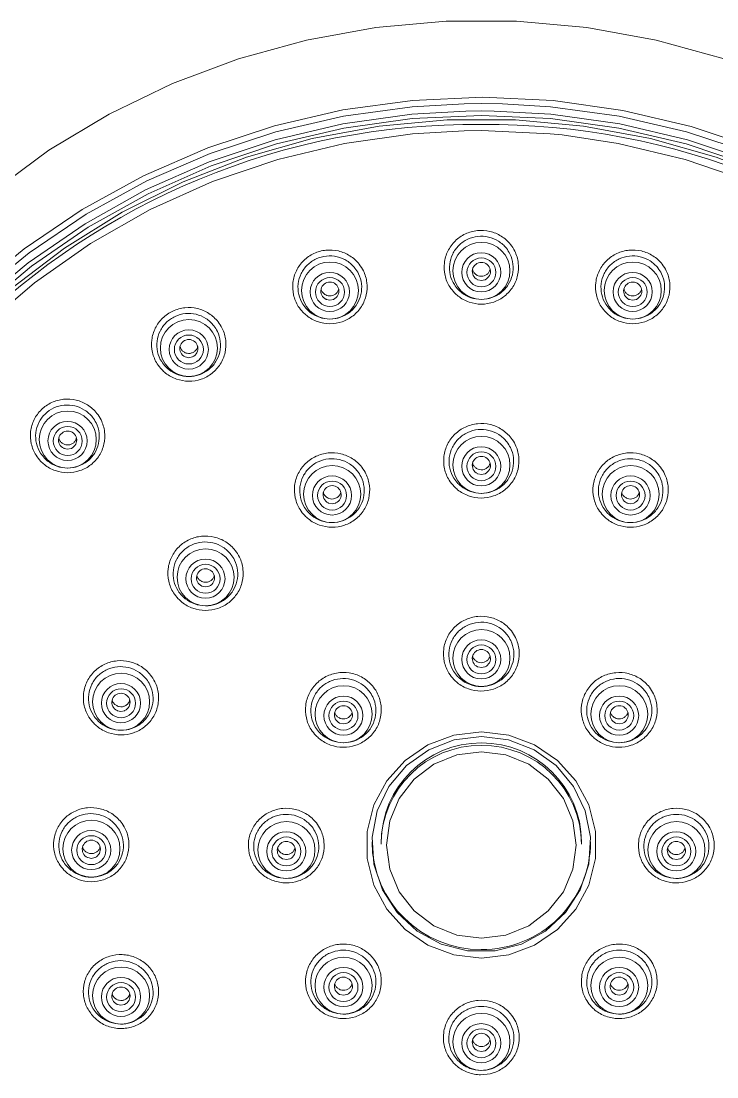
# Model space of a CAD drawing. Extents: x 3627 to 4221, y 1255 to 1675.
# Drawn here: x 3852.7 to 3860.34, y 1424.58 to 1436.17 of the extents above; entities that cross this region are included whole.
import ezdxf

# ---------------------------------------------------------------- set-up
doc = ezdxf.new("R2010")
doc.units = 0
doc.header["$LTSCALE"] = 7
doc.header["$MEASUREMENT"] = 0
doc.layers.get('0').update_dxf_attribs({"color": 2, "linetype": 'CONTINUOUS'})

msp = doc.modelspace()

# ---------------------------------------------------------------- linework, layer by layer
at = {"color": 8, "linetype": 'Continuous', "lineweight": 15}
msp.add_line((3857.753, 1434.974), (3857.565, 1434.971), dxfattribs=at)
at = {"color": 7, "linetype": 'Continuous', "lineweight": 15}
for p, q in [((3856.653, 1427.161), (3856.653, 1427.138)), ((3858.853, 1427.138), (3858.853, 1427.161))]:
    msp.add_line(p, q, dxfattribs=at)
at = {"color": 7, "linetype": 'Continuous', "lineweight": 15, "flags": 128}
for points in [[(3860.418, 1435.761), (3859.672, 1435.967), (3858.911, 1436.105), (3858.14, 1436.175), (3857.366, 1436.175), (3856.595, 1436.105), (3855.833, 1435.967), (3855.088, 1435.761), (3854.364, 1435.489), (3853.669, 1435.153), (3853.008, 1434.756), (3852.387, 1434.302)], [(3852.143, 1433.187), (3852.735, 1433.674), (3853.371, 1434.105), (3854.044, 1434.477), (3854.75, 1434.785), (3855.482, 1435.026), (3856.233, 1435.2), (3856.998, 1435.305), (3857.769, 1435.339), (3858.54, 1435.302), (3859.304, 1435.194), (3860.055, 1435.018), (3860.786, 1434.773)], [(3852.196, 1433.033), (3852.778, 1433.52), (3853.405, 1433.95), (3854.069, 1434.322), (3854.766, 1434.63), (3855.49, 1434.872), (3856.233, 1435.047), (3856.989, 1435.153), (3857.583, 1435.186)], [(3857.564, 1435.268), (3856.993, 1435.235), (3856.24, 1435.132), (3855.499, 1434.96), (3854.778, 1434.722), (3854.083, 1434.42), (3853.418, 1434.055), (3852.791, 1433.632), (3852.206, 1433.153)], [(3857.894, 1435.187), (3858.516, 1435.153), (3859.272, 1435.047), (3860.015, 1434.872), (3860.739, 1434.63), (3861.436, 1434.322), (3862.1, 1433.95), (3862.727, 1433.52), (3863.31, 1433.033), (3863.843, 1432.495), (3864.324, 1431.91), (3864.746, 1431.283), (3865.108, 1430.62), (3865.404, 1429.926), (3865.633, 1429.208), (3865.793, 1428.473), (3865.883, 1427.725), (3865.901, 1426.973), (3865.847, 1426.223), (3865.722, 1425.48), (3865.527, 1424.753), (3865.264, 1424.046)], [(3865.43, 1424.232), (3865.672, 1424.942), (3865.846, 1425.671), (3865.951, 1426.413), (3865.986, 1427.161), (3865.951, 1427.909), (3865.846, 1428.651), (3865.672, 1429.38), (3865.43, 1430.09), (3865.123, 1430.776), (3864.753, 1431.43), (3864.323, 1432.048), (3863.837, 1432.624), (3863.299, 1433.153), (3862.714, 1433.632), (3862.087, 1434.055), (3861.423, 1434.42), (3860.727, 1434.722), (3860.006, 1434.96), (3859.266, 1435.132), (3858.512, 1435.235), (3857.986, 1435.266)], [(3857.753, 1435.139), (3856.995, 1435.104), (3856.244, 1435), (3855.506, 1434.826), (3854.788, 1434.585), (3854.097, 1434.279), (3853.437, 1433.911), (3852.815, 1433.483), (3852.237, 1433)], [(3861.025, 1434.409), (3860.328, 1434.68), (3859.609, 1434.885), (3858.873, 1435.022), (3858.127, 1435.091), (3857.378, 1435.091), (3856.632, 1435.022), (3855.896, 1434.885), (3855.177, 1434.68), (3854.48, 1434.409), (3853.812, 1434.076), (3853.178, 1433.683), (3852.585, 1433.232)], [(3865.209, 1424.08), (3865.47, 1424.781), (3865.664, 1425.503), (3865.787, 1426.24), (3865.841, 1426.985), (3865.823, 1427.732), (3865.734, 1428.473), (3865.575, 1429.204), (3865.348, 1429.916), (3865.054, 1430.605), (3864.695, 1431.263), (3864.275, 1431.885), (3863.799, 1432.466), (3863.269, 1433), (3862.69, 1433.483), (3862.068, 1433.911), (3861.409, 1434.279), (3860.717, 1434.585), (3859.999, 1434.826), (3859.261, 1435), (3858.51, 1435.104), (3857.753, 1435.139)], [(3857.565, 1434.971), (3856.999, 1434.938), (3856.251, 1434.832), (3855.518, 1434.657), (3854.804, 1434.414), (3854.117, 1434.105), (3853.464, 1433.733), (3852.849, 1433.302), (3852.278, 1432.815)], [(3864.969, 1423.915), (3865.25, 1424.606), (3865.462, 1425.319), (3865.605, 1426.049), (3865.677, 1426.789), (3865.677, 1427.533), (3865.605, 1428.273), (3865.462, 1429.003), (3865.25, 1429.716), (3864.969, 1430.406), (3864.623, 1431.067), (3864.215, 1431.693), (3863.748, 1432.277), (3863.227, 1432.815), (3862.657, 1433.302), (3862.042, 1433.733), (3861.388, 1434.105), (3860.701, 1434.414), (3859.988, 1434.657), (3859.254, 1434.832), (3858.639, 1434.925)], [(3857.753, 1428.369), (3858.054, 1428.333), (3858.338, 1428.227), (3858.588, 1428.057), (3858.79, 1427.833), (3858.931, 1427.568), (3859.004, 1427.277), (3859.004, 1426.978), (3858.931, 1426.687), (3858.79, 1426.422), (3858.588, 1426.198), (3858.338, 1426.028), (3858.054, 1425.922), (3857.753, 1425.886), (3857.451, 1425.922), (3857.167, 1426.028), (3856.917, 1426.198), (3856.715, 1426.422), (3856.574, 1426.687), (3856.501, 1426.978), (3856.501, 1427.277), (3856.574, 1427.568), (3856.715, 1427.833), (3856.917, 1428.057), (3857.167, 1428.227), (3857.451, 1428.333), (3857.753, 1428.369)], [(3857.753, 1428.32), (3857.454, 1428.283), (3857.175, 1428.173), (3856.931, 1427.999), (3856.739, 1427.771), (3856.611, 1427.503), (3856.555, 1427.212), (3856.574, 1426.916), (3856.667, 1426.635), (3856.828, 1426.385), (3857.047, 1426.182), (3857.311, 1426.039), (3857.602, 1425.965), (3857.903, 1425.965), (3858.194, 1426.039), (3858.458, 1426.182), (3858.677, 1426.385), (3858.838, 1426.635), (3858.931, 1426.916), (3858.95, 1427.212), (3858.894, 1427.503), (3858.766, 1427.771), (3858.574, 1427.999), (3858.331, 1428.173), (3858.051, 1428.283), (3857.753, 1428.32)], [(3857.753, 1428.152), (3857.483, 1428.117), (3857.232, 1428.015), (3857.017, 1427.852), (3856.852, 1427.64), (3856.748, 1427.392), (3856.712, 1427.127), (3856.748, 1426.862), (3856.852, 1426.615), (3857.017, 1426.403), (3857.232, 1426.24), (3857.483, 1426.138), (3857.753, 1426.103), (3858.022, 1426.138), (3858.273, 1426.24), (3858.488, 1426.403), (3858.654, 1426.615), (3858.758, 1426.862), (3858.793, 1427.127), (3858.758, 1427.392), (3858.654, 1427.64), (3858.488, 1427.852), (3858.273, 1428.015), (3858.022, 1428.117), (3857.753, 1428.152)]]:
    msp.add_lwpolyline(points, dxfattribs=at)
at = {"color": 8, "linetype": 'Continuous', "lineweight": 15, "flags": 128}
for points in [[(3857.986, 1435.266), (3857.753, 1435.27), (3857.564, 1435.268)], [(3857.583, 1435.186), (3857.753, 1435.188), (3857.894, 1435.187)], [(3858.639, 1434.925), (3858.507, 1434.938), (3857.753, 1434.974)], [(3857.711, 1433.335), (3857.714, 1433.334), (3857.753, 1433.326)], [(3857.753, 1433.326), (3857.791, 1433.334), (3857.793, 1433.335)], [(3856.049, 1433.12), (3856.053, 1433.118), (3856.091, 1433.111)], [(3856.091, 1433.111), (3856.129, 1433.118), (3856.132, 1433.119)], [(3859.372, 1433.12), (3859.376, 1433.118), (3859.414, 1433.111)], [(3859.414, 1433.111), (3859.453, 1433.118), (3859.455, 1433.119)], [(3854.501, 1432.488), (3854.504, 1432.487), (3854.543, 1432.479)], [(3854.543, 1432.479), (3854.581, 1432.487), (3854.583, 1432.488)], [(3853.171, 1431.484), (3853.175, 1431.482), (3853.213, 1431.474)], [(3853.213, 1431.474), (3853.251, 1431.482), (3853.254, 1431.483)], [(3857.711, 1431.205), (3857.714, 1431.204), (3857.753, 1431.196)], [(3857.753, 1431.196), (3857.791, 1431.204), (3857.793, 1431.205)], [(3856.073, 1430.885), (3856.076, 1430.883), (3856.115, 1430.875)], [(3856.115, 1430.875), (3856.153, 1430.883), (3856.155, 1430.884)], [(3859.349, 1430.885), (3859.352, 1430.883), (3859.391, 1430.875)], [(3859.391, 1430.875), (3859.429, 1430.883), (3859.431, 1430.884)], [(3854.684, 1429.971), (3854.688, 1429.969), (3854.726, 1429.962)], [(3854.726, 1429.962), (3854.764, 1429.969), (3854.767, 1429.97)], [(3857.711, 1429.084), (3857.714, 1429.083), (3857.753, 1429.075)], [(3857.753, 1429.075), (3857.791, 1429.083), (3857.793, 1429.084)], [(3853.757, 1428.603), (3853.76, 1428.602), (3853.798, 1428.594)], [(3853.798, 1428.594), (3853.837, 1428.602), (3853.839, 1428.603)], [(3856.198, 1428.467), (3856.201, 1428.466), (3856.239, 1428.458)], [(3856.239, 1428.458), (3856.278, 1428.466), (3856.28, 1428.467)], [(3859.224, 1428.467), (3859.228, 1428.466), (3859.266, 1428.458)], [(3859.266, 1428.458), (3859.304, 1428.466), (3859.306, 1428.467)], [(3853.431, 1426.99), (3853.434, 1426.989), (3853.473, 1426.981)], [(3853.473, 1426.981), (3853.511, 1426.989), (3853.513, 1426.99)], [(3855.571, 1426.977), (3855.574, 1426.975), (3855.613, 1426.968)], [(3855.613, 1426.968), (3855.651, 1426.975), (3855.653, 1426.976)], [(3859.851, 1426.977), (3859.854, 1426.975), (3859.893, 1426.968)], [(3859.893, 1426.968), (3859.931, 1426.975), (3859.933, 1426.976)], [(3856.198, 1425.487), (3856.201, 1425.485), (3856.239, 1425.478)], [(3856.239, 1425.478), (3856.278, 1425.485), (3856.28, 1425.486)], [(3859.224, 1425.487), (3859.228, 1425.485), (3859.266, 1425.478)], [(3859.266, 1425.478), (3859.304, 1425.485), (3859.306, 1425.486)], [(3853.757, 1425.377), (3853.76, 1425.376), (3853.798, 1425.368)], [(3853.798, 1425.368), (3853.837, 1425.376), (3853.839, 1425.377)], [(3857.711, 1424.869), (3857.714, 1424.868), (3857.753, 1424.86)], [(3857.753, 1424.86), (3857.791, 1424.868), (3857.793, 1424.869)]]:
    msp.add_lwpolyline(points, dxfattribs=at)
at = {"color": 7, "linetype": 'Continuous', "lineweight": 15}
for centre, radius in [((3857.754, 1433.432), 0.313), ((3857.752, 1433.416), 0.215), ((3857.753, 1433.416), 0.159), ((3856.092, 1433.216), 0.313), ((3859.415, 1433.216), 0.313), ((3856.09, 1433.201), 0.215), ((3856.092, 1433.2), 0.159), ((3859.413, 1433.201), 0.215), ((3859.415, 1433.2), 0.159), ((3854.544, 1432.585), 0.313), ((3854.542, 1432.569), 0.215), ((3854.543, 1432.569), 0.159), ((3853.214, 1431.58), 0.313), ((3853.212, 1431.565), 0.215), ((3853.214, 1431.564), 0.159), ((3857.754, 1431.302), 0.313), ((3857.752, 1431.286), 0.215), ((3857.753, 1431.286), 0.159), ((3856.116, 1430.981), 0.313), ((3859.392, 1430.981), 0.313), ((3856.114, 1430.966), 0.215), ((3859.39, 1430.966), 0.215), ((3856.115, 1430.965), 0.159), ((3859.391, 1430.965), 0.159), ((3854.727, 1430.067), 0.313), ((3854.725, 1430.052), 0.215), ((3854.727, 1430.051), 0.159), ((3857.754, 1429.181), 0.313), ((3857.752, 1429.166), 0.215), ((3857.753, 1429.165), 0.159), ((3853.8, 1428.7), 0.313), ((3853.798, 1428.685), 0.215), ((3853.799, 1428.684), 0.159), ((3856.241, 1428.564), 0.313), ((3859.267, 1428.564), 0.313), ((3856.239, 1428.548), 0.215), ((3856.24, 1428.548), 0.159), ((3859.265, 1428.548), 0.215), ((3859.266, 1428.548), 0.159), ((3853.474, 1427.087), 0.313), ((3855.614, 1427.073), 0.313), ((3859.894, 1427.073), 0.313), ((3853.472, 1427.072), 0.215), ((3853.473, 1427.071), 0.159), ((3855.612, 1427.058), 0.215), ((3855.613, 1427.057), 0.159), ((3859.892, 1427.058), 0.215), ((3859.893, 1427.057), 0.159), ((3856.241, 1425.583), 0.313), ((3859.267, 1425.583), 0.313), ((3853.8, 1425.474), 0.313), ((3856.239, 1425.568), 0.215), ((3856.24, 1425.567), 0.159), ((3859.265, 1425.568), 0.215), ((3859.266, 1425.567), 0.159), ((3853.798, 1425.459), 0.215), ((3853.799, 1425.458), 0.159), ((3857.754, 1424.966), 0.313), ((3857.752, 1424.951), 0.215), ((3857.753, 1424.95), 0.159)]:
    msp.add_circle(centre, radius, dxfattribs=at)
for centre, radius, start, end in [((3857.693, 1427.11), 7.931, 89.5677, 179.5553), ((3857.815, 1427.112), 7.928, 0.4253, 90.4517), ((3857.753, 1433.426), 0.0995, 294.0451, 245.1304), ((3856.091, 1433.21), 0.0995, 294.046, 245.1295), ((3859.414, 1433.21), 0.0995, 294.0463, 245.1292), ((3854.543, 1432.579), 0.0995, 294.044, 245.1273), ((3853.213, 1431.574), 0.0995, 294.0439, 245.1275), ((3857.753, 1431.296), 0.0995, 294.0451, 245.1304), ((3856.115, 1430.975), 0.0995, 294.0451, 245.1304), ((3859.39, 1430.975), 0.0995, 294.046, 245.1295), ((3854.726, 1430.061), 0.0995, 294.0451, 245.1304), ((3857.753, 1429.175), 0.0995, 294.0431, 245.1282), ((3853.798, 1428.694), 0.0995, 294.046, 245.1295), ((3856.239, 1428.557), 0.0995, 294.046, 245.1295), ((3859.266, 1428.557), 0.0995, 294.0463, 245.1292), ((3857.753, 1427.149), 1.1, 0.6354, 179.3646), ((3857.744, 1427.129), 1.092, 89.5648, 179.5582), ((3857.761, 1427.129), 1.092, 0.442, 90.4351), ((3857.692, 1427.293), 8.03, 180.4447, 270.4324), ((3857.816, 1427.29), 8.027, 269.5483, 359.5746), ((3853.473, 1427.081), 0.0995, 294.044, 245.1274), ((3855.613, 1427.067), 0.0995, 294.0439, 245.1275), ((3857.744, 1427.171), 1.191, 180.4595, 270.4176), ((3857.764, 1427.168), 1.188, 269.4406, 359.6822), ((3859.893, 1427.067), 0.0995, 294.043, 245.1284), ((3856.239, 1425.577), 0.0995, 294.046, 245.1295), ((3859.266, 1425.577), 0.0995, 294.0463, 245.1292), ((3853.798, 1425.468), 0.0995, 294.046, 245.1295), ((3857.753, 1424.96), 0.0995, 294.0451, 245.1304)]:
    msp.add_arc(centre, radius, start, end, dxfattribs=at)
for points, knots in [([(3857.457, 1433.192), (3857.44, 1433.213), (3857.392, 1433.269), (3857.347, 1433.381), (3857.339, 1433.52), (3857.378, 1433.653), (3857.46, 1433.765), (3857.574, 1433.845), (3857.708, 1433.882), (3857.848, 1433.874), (3857.976, 1433.82), (3858.067, 1433.738), (3858.131, 1433.637), (3858.166, 1433.52), (3858.159, 1433.382), (3858.106, 1433.254), (3858.013, 1433.15), (3857.891, 1433.083), (3857.753, 1433.059), (3857.616, 1433.083), (3857.517, 1433.136), (3857.471, 1433.18), (3857.457, 1433.192)], [0, 0, 0, 0, 0.0324289, 0.0861641, 0.1398984, 0.1936434, 0.2472618, 0.3008829, 0.3544968, 0.4081305, 0.4617975, 0.5154633, 0.5491553, 0.6029006, 0.6566254, 0.7103107, 0.7639534, 0.8175689, 0.871186, 0.9248306, 0.9785181, 1, 1, 1, 1]), ([(3857.5, 1433.226), (3857.512, 1433.215), (3857.551, 1433.177), (3857.636, 1433.132), (3857.753, 1433.112), (3857.871, 1433.132), (3857.975, 1433.19), (3858.054, 1433.278), (3858.1, 1433.388), (3858.106, 1433.507), (3858.077, 1433.607), (3858.022, 1433.694), (3857.944, 1433.764), (3857.834, 1433.81), (3857.715, 1433.817), (3857.6, 1433.785), (3857.502, 1433.717), (3857.432, 1433.62), (3857.399, 1433.506), (3857.406, 1433.388), (3857.444, 1433.291), (3857.485, 1433.244), (3857.5, 1433.226)], [0, 0, 0, 0, 0.021463, 0.075091, 0.128665, 0.182212, 0.235767, 0.289369, 0.343036, 0.396766, 0.450536, 0.484252, 0.537963, 0.591683, 0.645372, 0.699038, 0.75271, 0.806405, 0.860128, 0.913867, 0.967594, 1, 1, 1, 1]), ([(3855.795, 1432.978), (3855.777, 1432.999), (3855.73, 1433.054), (3855.685, 1433.167), (3855.677, 1433.305), (3855.717, 1433.438), (3855.798, 1433.55), (3855.912, 1433.63), (3856.047, 1433.667), (3856.186, 1433.658), (3856.315, 1433.604), (3856.405, 1433.522), (3856.47, 1433.421), (3856.504, 1433.304), (3856.497, 1433.166), (3856.444, 1433.038), (3856.351, 1432.934), (3856.229, 1432.867), (3856.091, 1432.844), (3855.954, 1432.868), (3855.855, 1432.921), (3855.809, 1432.965), (3855.795, 1432.978)], [0, 0, 0, 0, 0.032167, 0.085899, 0.139633, 0.193278, 0.246905, 0.300518, 0.354144, 0.407809, 0.46151, 0.515209, 0.548893, 0.602624, 0.656319, 0.709971, 0.763591, 0.817205, 0.870842, 0.924519, 0.978238, 1, 1, 1, 1]), ([(3855.837, 1433.011), (3855.849, 1433), (3855.888, 1432.962), (3855.973, 1432.917), (3856.091, 1432.897), (3856.209, 1432.917), (3856.313, 1432.974), (3856.392, 1433.062), (3856.438, 1433.172), (3856.444, 1433.29), (3856.415, 1433.39), (3856.36, 1433.477), (3856.282, 1433.548), (3856.172, 1433.594), (3856.052, 1433.602), (3855.937, 1433.57), (3855.839, 1433.502), (3855.77, 1433.405), (3855.736, 1433.291), (3855.743, 1433.173), (3855.782, 1433.077), (3855.822, 1433.029), (3855.837, 1433.011)], [0, 0, 0, 0, 0.021749, 0.075423, 0.129036, 0.182602, 0.236147, 0.28971, 0.343326, 0.397009, 0.450749, 0.48445, 0.538187, 0.591936, 0.645653, 0.699335, 0.753001, 0.806676, 0.860378, 0.914105, 0.967845, 1, 1, 1, 1]), ([(3859.119, 1432.977), (3859.101, 1432.998), (3859.053, 1433.054), (3859.008, 1433.167), (3859.001, 1433.305), (3859.041, 1433.438), (3859.123, 1433.551), (3859.238, 1433.63), (3859.372, 1433.667), (3859.511, 1433.658), (3859.64, 1433.604), (3859.73, 1433.522), (3859.794, 1433.42), (3859.828, 1433.304), (3859.82, 1433.165), (3859.766, 1433.037), (3859.673, 1432.934), (3859.551, 1432.867), (3859.413, 1432.844), (3859.276, 1432.868), (3859.177, 1432.921), (3859.131, 1432.965), (3859.119, 1432.977)], [0, 0, 0, 0, 0.032737, 0.086459, 0.14018, 0.193912, 0.247657, 0.301278, 0.354895, 0.408511, 0.462147, 0.515784, 0.549459, 0.603199, 0.656942, 0.710659, 0.764333, 0.817968, 0.871581, 0.925203, 0.978857, 1, 1, 1, 1]), ([(3859.162, 1433.011), (3859.173, 1433), (3859.212, 1432.962), (3859.296, 1432.917), (3859.414, 1432.897), (3859.531, 1432.917), (3859.636, 1432.974), (3859.716, 1433.062), (3859.762, 1433.172), (3859.769, 1433.29), (3859.74, 1433.39), (3859.685, 1433.478), (3859.608, 1433.548), (3859.498, 1433.594), (3859.379, 1433.602), (3859.263, 1433.57), (3859.165, 1433.502), (3859.095, 1433.405), (3859.061, 1433.291), (3859.068, 1433.173), (3859.106, 1433.077), (3859.147, 1433.029), (3859.162, 1433.011)], [0, 0, 0, 0, 0.02112, 0.074704, 0.128255, 0.181805, 0.235392, 0.289044, 0.34276, 0.396523, 0.450301, 0.484005, 0.537692, 0.591384, 0.645054, 0.698722, 0.75241, 0.806128, 0.859865, 0.913597, 0.967294, 1, 1, 1, 1]), ([(3857.699, 1433.388), (3857.69, 1433.395), (3857.673, 1433.408), (3857.659, 1433.431), (3857.657, 1433.445), (3857.657, 1433.448)], [0, 0, 0, 0, 0.43965, 0.879269, 1, 1, 1, 1]), ([(3857.848, 1433.445), (3857.845, 1433.436), (3857.838, 1433.415), (3857.815, 1433.392), (3857.785, 1433.376), (3857.751, 1433.371), (3857.721, 1433.376), (3857.705, 1433.384), (3857.699, 1433.388)], [0, 0, 0, 0, 0.1628925, 0.3441072, 0.5251981, 0.7061568, 0.8870088, 1, 1, 1, 1]), ([(3856.037, 1433.173), (3856.028, 1433.18), (3856.011, 1433.194), (3855.997, 1433.216), (3855.995, 1433.23), (3855.995, 1433.233)], [0, 0, 0, 0, 0.443421, 0.886832, 1, 1, 1, 1]), ([(3856.187, 1433.229), (3856.183, 1433.22), (3856.176, 1433.2), (3856.153, 1433.176), (3856.123, 1433.16), (3856.089, 1433.155), (3856.059, 1433.16), (3856.043, 1433.169), (3856.037, 1433.173)], [0, 0, 0, 0, 0.164896, 0.345634, 0.526238, 0.706735, 0.887219, 1, 1, 1, 1]), ([(3859.361, 1433.172), (3859.352, 1433.179), (3859.335, 1433.193), (3859.321, 1433.216), (3859.319, 1433.23), (3859.318, 1433.233)], [0, 0, 0, 0, 0.438765, 0.877534, 1, 1, 1, 1]), ([(3859.51, 1433.23), (3859.507, 1433.22), (3859.5, 1433.2), (3859.476, 1433.176), (3859.446, 1433.16), (3859.413, 1433.155), (3859.383, 1433.16), (3859.367, 1433.169), (3859.361, 1433.172)], [0, 0, 0, 0, 0.162153, 0.34351, 0.524783, 0.705907, 0.886911, 1, 1, 1, 1]), ([(3854.246, 1432.348), (3854.228, 1432.369), (3854.181, 1432.424), (3854.137, 1432.536), (3854.129, 1432.674), (3854.168, 1432.807), (3854.25, 1432.919), (3854.364, 1432.998), (3854.499, 1433.035), (3854.638, 1433.026), (3854.767, 1432.971), (3854.857, 1432.889), (3854.921, 1432.788), (3854.956, 1432.671), (3854.948, 1432.533), (3854.895, 1432.405), (3854.802, 1432.302), (3854.68, 1432.235), (3854.542, 1432.213), (3854.405, 1432.237), (3854.306, 1432.29), (3854.259, 1432.335), (3854.246, 1432.348)], [0, 0, 0, 0, 0.031974, 0.085691, 0.139365, 0.193, 0.246613, 0.300234, 0.353889, 0.407587, 0.461316, 0.515043, 0.548695, 0.602401, 0.656061, 0.709686, 0.763299, 0.816928, 0.870595, 0.924307, 0.978047, 1, 1, 1, 1]), ([(3854.288, 1432.381), (3854.299, 1432.37), (3854.339, 1432.332), (3854.424, 1432.286), (3854.541, 1432.265), (3854.659, 1432.285), (3854.764, 1432.342), (3854.843, 1432.43), (3854.888, 1432.539), (3854.895, 1432.657), (3854.866, 1432.757), (3854.811, 1432.844), (3854.734, 1432.915), (3854.623, 1432.962), (3854.504, 1432.97), (3854.389, 1432.938), (3854.291, 1432.87), (3854.221, 1432.774), (3854.187, 1432.661), (3854.194, 1432.542), (3854.232, 1432.446), (3854.273, 1432.399), (3854.288, 1432.381)], [0, 0, 0, 0, 0.021948, 0.075659, 0.12932, 0.182922, 0.23648, 0.290026, 0.343598, 0.397228, 0.450924, 0.484583, 0.538337, 0.592107, 0.645854, 0.699563, 0.753239, 0.806904, 0.860585, 0.914293, 0.968026, 1, 1, 1, 1]), ([(3854.503, 1432.534), (3854.493, 1432.539), (3854.474, 1432.55), (3854.454, 1432.575), (3854.449, 1432.593), (3854.447, 1432.601)], [0, 0, 0, 0, 0.365874, 0.73176, 1, 1, 1, 1]), ([(3854.638, 1432.6), (3854.637, 1432.594), (3854.634, 1432.578), (3854.616, 1432.555), (3854.59, 1432.535), (3854.557, 1432.525), (3854.527, 1432.525), (3854.51, 1432.531), (3854.503, 1432.534)], [0, 0, 0, 0, 0.0956387, 0.2913328, 0.4868814, 0.6823438, 0.8778145, 1, 1, 1, 1]), ([(3852.916, 1431.343), (3852.899, 1431.364), (3852.852, 1431.42), (3852.807, 1431.532), (3852.799, 1431.669), (3852.838, 1431.802), (3852.92, 1431.914), (3853.034, 1431.993), (3853.168, 1432.03), (3853.308, 1432.021), (3853.437, 1431.966), (3853.527, 1431.884), (3853.591, 1431.782), (3853.626, 1431.666), (3853.619, 1431.528), (3853.566, 1431.401), (3853.473, 1431.298), (3853.351, 1431.231), (3853.213, 1431.208), (3853.076, 1431.232), (3852.976, 1431.286), (3852.93, 1431.33), (3852.916, 1431.343)], [0, 0, 0, 0, 0.031876, 0.085566, 0.139204, 0.192819, 0.246436, 0.300082, 0.35377, 0.407498, 0.46124, 0.514983, 0.548589, 0.60226, 0.655892, 0.709505, 0.763128, 0.816786, 0.870487, 0.924222, 0.977967, 1, 1, 1, 1]), ([(3852.958, 1431.376), (3852.969, 1431.365), (3853.009, 1431.327), (3853.094, 1431.281), (3853.212, 1431.26), (3853.329, 1431.28), (3853.434, 1431.337), (3853.513, 1431.425), (3853.558, 1431.534), (3853.565, 1431.652), (3853.535, 1431.752), (3853.481, 1431.839), (3853.403, 1431.909), (3853.293, 1431.956), (3853.173, 1431.964), (3853.058, 1431.933), (3852.96, 1431.865), (3852.891, 1431.769), (3852.857, 1431.655), (3852.864, 1431.537), (3852.902, 1431.442), (3852.943, 1431.394), (3852.958, 1431.376)], [0, 0, 0, 0, 0.022035, 0.075768, 0.129471, 0.183117, 0.236707, 0.290259, 0.343808, 0.397392, 0.451036, 0.484639, 0.538392, 0.592165, 0.645936, 0.699675, 0.753375, 0.807047, 0.860713, 0.914398, 0.968114, 1, 1, 1, 1]), ([(3857.453, 1431.066), (3857.434, 1431.087), (3857.386, 1431.144), (3857.341, 1431.258), (3857.335, 1431.397), (3857.375, 1431.532), (3857.458, 1431.645), (3857.574, 1431.724), (3857.711, 1431.761), (3857.852, 1431.752), (3857.982, 1431.697), (3858.073, 1431.613), (3858.137, 1431.511), (3858.171, 1431.393), (3858.163, 1431.253), (3858.108, 1431.124), (3858.014, 1431.02), (3857.89, 1430.953), (3857.75, 1430.93), (3857.611, 1430.955), (3857.512, 1431.009), (3857.466, 1431.053), (3857.453, 1431.066)], [0, 0, 0, 0, 0.032795, 0.086499, 0.140203, 0.193911, 0.247562, 0.301215, 0.354865, 0.408524, 0.462199, 0.515872, 0.549511, 0.60322, 0.656918, 0.7106, 0.764263, 0.817913, 0.871565, 0.92523, 0.978912, 1, 1, 1, 1]), ([(3853.173, 1431.529), (3853.164, 1431.534), (3853.144, 1431.545), (3853.124, 1431.57), (3853.119, 1431.589), (3853.117, 1431.597)], [0, 0, 0, 0, 0.366396, 0.732791, 1, 1, 1, 1]), ([(3853.308, 1431.595), (3853.307, 1431.589), (3853.304, 1431.573), (3853.287, 1431.55), (3853.26, 1431.53), (3853.227, 1431.52), (3853.197, 1431.52), (3853.18, 1431.527), (3853.173, 1431.529)], [0, 0, 0, 0, 0.096348, 0.291768, 0.48708, 0.682371, 0.877758, 1, 1, 1, 1]), ([(3857.496, 1431.098), (3857.507, 1431.088), (3857.546, 1431.049), (3857.632, 1431.003), (3857.751, 1430.982), (3857.87, 1431.002), (3857.976, 1431.059), (3858.058, 1431.148), (3858.104, 1431.259), (3858.112, 1431.379), (3858.082, 1431.48), (3858.027, 1431.568), (3857.949, 1431.64), (3857.838, 1431.687), (3857.717, 1431.696), (3857.6, 1431.664), (3857.5, 1431.595), (3857.429, 1431.498), (3857.394, 1431.383), (3857.4, 1431.263), (3857.439, 1431.165), (3857.48, 1431.117), (3857.496, 1431.098)], [0, 0, 0, 0, 0.021077, 0.074721, 0.128341, 0.181948, 0.23556, 0.289196, 0.342864, 0.396563, 0.450286, 0.483941, 0.537644, 0.591354, 0.645052, 0.698738, 0.752424, 0.806118, 0.85982, 0.913526, 0.96722, 1, 1, 1, 1]), ([(3855.815, 1430.745), (3855.797, 1430.766), (3855.749, 1430.823), (3855.704, 1430.937), (3855.696, 1431.076), (3855.737, 1431.21), (3855.819, 1431.323), (3855.935, 1431.403), (3856.072, 1431.44), (3856.213, 1431.431), (3856.343, 1431.376), (3856.434, 1431.293), (3856.499, 1431.19), (3856.533, 1431.072), (3856.525, 1430.932), (3856.471, 1430.803), (3856.377, 1430.699), (3856.253, 1430.632), (3856.113, 1430.609), (3855.974, 1430.634), (3855.875, 1430.688), (3855.828, 1430.732), (3855.815, 1430.745)], [0, 0, 0, 0, 0.032561, 0.086262, 0.139962, 0.193613, 0.247265, 0.300915, 0.354577, 0.408256, 0.461952, 0.515647, 0.549276, 0.602973, 0.656651, 0.710312, 0.763961, 0.817615, 0.871281, 0.924968, 0.97867, 1, 1, 1, 1]), ([(3855.857, 1430.778), (3855.869, 1430.767), (3855.908, 1430.728), (3855.994, 1430.682), (3856.113, 1430.661), (3856.233, 1430.681), (3856.339, 1430.739), (3856.419, 1430.828), (3856.466, 1430.938), (3856.473, 1431.058), (3856.443, 1431.159), (3856.388, 1431.247), (3856.31, 1431.319), (3856.198, 1431.366), (3856.077, 1431.374), (3855.96, 1431.343), (3855.861, 1431.274), (3855.79, 1431.177), (3855.755, 1431.062), (3855.762, 1430.942), (3855.801, 1430.844), (3855.842, 1430.796), (3855.857, 1430.778)], [0, 0, 0, 0, 0.021324, 0.0750013, 0.1286506, 0.1822737, 0.2358821, 0.2894923, 0.3431234, 0.3967851, 0.4504811, 0.4841172, 0.5378319, 0.5915559, 0.6452723, 0.6989703, 0.7526587, 0.8063449, 0.8600369, 0.9137382, 0.967444, 1, 1, 1, 1]), ([(3859.09, 1430.745), (3859.072, 1430.766), (3859.024, 1430.823), (3858.979, 1430.938), (3858.973, 1431.077), (3859.014, 1431.211), (3859.097, 1431.324), (3859.214, 1431.404), (3859.35, 1431.441), (3859.491, 1431.431), (3859.621, 1431.375), (3859.712, 1431.292), (3859.776, 1431.189), (3859.809, 1431.071), (3859.801, 1430.931), (3859.746, 1430.802), (3859.651, 1430.699), (3859.526, 1430.632), (3859.387, 1430.609), (3859.248, 1430.634), (3859.149, 1430.688), (3859.103, 1430.732), (3859.09, 1430.745)], [0, 0, 0, 0, 0.033121, 0.086813, 0.140505, 0.194203, 0.247911, 0.301616, 0.355248, 0.408898, 0.462553, 0.516208, 0.549833, 0.603536, 0.657244, 0.710945, 0.76463, 0.818294, 0.871947, 0.925597, 0.979259, 1, 1, 1, 1]), ([(3859.134, 1430.777), (3859.145, 1430.767), (3859.184, 1430.729), (3859.269, 1430.683), (3859.388, 1430.661), (3859.507, 1430.681), (3859.614, 1430.738), (3859.696, 1430.827), (3859.743, 1430.938), (3859.75, 1431.057), (3859.721, 1431.159), (3859.667, 1431.247), (3859.589, 1431.319), (3859.477, 1431.366), (3859.356, 1431.375), (3859.239, 1431.343), (3859.14, 1431.275), (3859.068, 1431.177), (3859.033, 1431.062), (3859.039, 1430.943), (3859.077, 1430.845), (3859.118, 1430.796), (3859.134, 1430.777)], [0, 0, 0, 0, 0.020723, 0.07434, 0.127947, 0.181562, 0.235201, 0.288875, 0.34258, 0.396305, 0.450034, 0.483678, 0.53737, 0.591064, 0.64475, 0.698437, 0.752132, 0.805836, 0.85954, 0.913232, 0.966901, 1, 1, 1, 1]), ([(3857.699, 1431.263), (3857.69, 1431.27), (3857.673, 1431.283), (3857.659, 1431.305), (3857.657, 1431.319), (3857.657, 1431.321)], [0, 0, 0, 0, 0.450489, 0.900981, 1, 1, 1, 1]), ([(3857.848, 1431.318), (3857.845, 1431.309), (3857.838, 1431.29), (3857.815, 1431.267), (3857.785, 1431.251), (3857.751, 1431.246), (3857.721, 1431.251), (3857.705, 1431.259), (3857.699, 1431.263)], [0, 0, 0, 0, 0.153533, 0.336632, 0.519669, 0.702655, 0.885591, 1, 1, 1, 1]), ([(3856.061, 1430.942), (3856.053, 1430.949), (3856.035, 1430.963), (3856.021, 1430.985), (3856.019, 1430.998), (3856.019, 1431.001)], [0, 0, 0, 0, 0.450675, 0.901338, 1, 1, 1, 1]), ([(3856.21, 1430.997), (3856.207, 1430.988), (3856.2, 1430.969), (3856.177, 1430.946), (3856.147, 1430.93), (3856.113, 1430.925), (3856.084, 1430.93), (3856.068, 1430.939), (3856.061, 1430.942)], [0, 0, 0, 0, 0.153717, 0.336745, 0.519708, 0.702634, 0.885576, 1, 1, 1, 1]), ([(3859.337, 1430.942), (3859.328, 1430.949), (3859.311, 1430.962), (3859.297, 1430.984), (3859.295, 1430.998), (3859.295, 1431)], [0, 0, 0, 0, 0.450365, 0.900719, 1, 1, 1, 1]), ([(3859.486, 1430.998), (3859.482, 1430.989), (3859.475, 1430.969), (3859.453, 1430.946), (3859.423, 1430.93), (3859.389, 1430.925), (3859.359, 1430.93), (3859.343, 1430.939), (3859.337, 1430.942)], [0, 0, 0, 0, 0.153198, 0.336349, 0.519461, 0.702538, 0.885537, 1, 1, 1, 1]), ([(3854.426, 1429.832), (3854.408, 1429.853), (3854.36, 1429.91), (3854.315, 1430.023), (3854.308, 1430.162), (3854.348, 1430.296), (3854.43, 1430.409), (3854.546, 1430.489), (3854.682, 1430.526), (3854.824, 1430.517), (3854.954, 1430.462), (3855.045, 1430.379), (3855.11, 1430.276), (3855.144, 1430.158), (3855.137, 1430.019), (3855.083, 1429.89), (3854.989, 1429.786), (3854.865, 1429.719), (3854.725, 1429.696), (3854.586, 1429.72), (3854.486, 1429.774), (3854.44, 1429.819), (3854.426, 1429.832)], [0, 0, 0, 0, 0.0324628, 0.0861469, 0.1398062, 0.1934566, 0.2471093, 0.3007735, 0.3544569, 0.4081571, 0.4618642, 0.5155707, 0.5491721, 0.6028469, 0.6565046, 0.7101546, 0.7638091, 0.8174783, 0.871168, 0.9248726, 0.9785808, 1, 1, 1, 1]), ([(3854.468, 1429.864), (3854.48, 1429.853), (3854.519, 1429.815), (3854.605, 1429.769), (3854.724, 1429.748), (3854.844, 1429.767), (3854.95, 1429.825), (3855.031, 1429.914), (3855.077, 1430.024), (3855.084, 1430.144), (3855.054, 1430.245), (3854.999, 1430.333), (3854.92, 1430.404), (3854.809, 1430.452), (3854.688, 1430.46), (3854.571, 1430.428), (3854.471, 1430.36), (3854.4, 1430.263), (3854.366, 1430.148), (3854.373, 1430.028), (3854.412, 1429.931), (3854.453, 1429.882), (3854.468, 1429.864)], [0, 0, 0, 0, 0.0214199, 0.07512, 0.1288013, 0.1824557, 0.2360817, 0.2896917, 0.3433003, 0.396926, 0.4505834, 0.4841802, 0.5378929, 0.5916189, 0.6453461, 0.699064, 0.752766, 0.8064554, 0.8601416, 0.9138316, 0.9675321, 1, 1, 1, 1]), ([(3854.687, 1430.021), (3854.678, 1430.026), (3854.658, 1430.037), (3854.638, 1430.061), (3854.633, 1430.08), (3854.631, 1430.087)], [0, 0, 0, 0, 0.36799, 0.735973, 1, 1, 1, 1]), ([(3854.821, 1430.085), (3854.82, 1430.08), (3854.817, 1430.065), (3854.801, 1430.043), (3854.774, 1430.023), (3854.741, 1430.012), (3854.711, 1430.013), (3854.694, 1430.019), (3854.687, 1430.021)], [0, 0, 0, 0, 0.076876, 0.276468, 0.47601, 0.675546, 0.875122, 1, 1, 1, 1]), ([(3857.45, 1428.946), (3857.432, 1428.968), (3857.383, 1429.025), (3857.338, 1429.141), (3857.332, 1429.281), (3857.373, 1429.415), (3857.457, 1429.529), (3857.574, 1429.609), (3857.712, 1429.645), (3857.854, 1429.635), (3857.984, 1429.579), (3858.076, 1429.495), (3858.14, 1429.392), (3858.174, 1429.273), (3858.166, 1429.133), (3858.11, 1429.003), (3858.015, 1428.899), (3857.889, 1428.832), (3857.749, 1428.81), (3857.609, 1428.835), (3857.509, 1428.889), (3857.463, 1428.934), (3857.45, 1428.946)], [0, 0, 0, 0, 0.033183, 0.086868, 0.140554, 0.19424, 0.247911, 0.301585, 0.355256, 0.408931, 0.462608, 0.516286, 0.549893, 0.60358, 0.657263, 0.710943, 0.764618, 0.81829, 0.871963, 0.925638, 0.979318, 1, 1, 1, 1]), ([(3857.493, 1428.978), (3857.504, 1428.968), (3857.544, 1428.929), (3857.629, 1428.883), (3857.749, 1428.861), (3857.87, 1428.88), (3857.977, 1428.938), (3858.06, 1429.027), (3858.107, 1429.139), (3858.115, 1429.259), (3858.085, 1429.361), (3858.03, 1429.45), (3857.952, 1429.522), (3857.84, 1429.57), (3857.718, 1429.579), (3857.6, 1429.547), (3857.499, 1429.479), (3857.427, 1429.381), (3857.391, 1429.265), (3857.397, 1429.145), (3857.436, 1429.046), (3857.477, 1428.997), (3857.493, 1428.978)], [0, 0, 0, 0, 0.020676, 0.074338, 0.127992, 0.181643, 0.235297, 0.288958, 0.342629, 0.396313, 0.450006, 0.48362, 0.537313, 0.591009, 0.644703, 0.698393, 0.752084, 0.805772, 0.859459, 0.913145, 0.966824, 1, 1, 1, 1]), ([(3853.499, 1428.465), (3853.48, 1428.486), (3853.433, 1428.543), (3853.387, 1428.656), (3853.38, 1428.795), (3853.42, 1428.929), (3853.503, 1429.042), (3853.619, 1429.121), (3853.755, 1429.158), (3853.896, 1429.148), (3854.026, 1429.093), (3854.117, 1429.01), (3854.182, 1428.907), (3854.217, 1428.79), (3854.209, 1428.651), (3854.155, 1428.522), (3854.06, 1428.418), (3853.937, 1428.352), (3853.797, 1428.329), (3853.658, 1428.354), (3853.558, 1428.408), (3853.512, 1428.452), (3853.499, 1428.465)], [0, 0, 0, 0, 0.032533, 0.086197, 0.139842, 0.193495, 0.247163, 0.300849, 0.354551, 0.408259, 0.461963, 0.515665, 0.549234, 0.602891, 0.656539, 0.710196, 0.763869, 0.817562, 0.871268, 0.924975, 0.978672, 1, 1, 1, 1]), ([(3857.699, 1429.145), (3857.691, 1429.152), (3857.673, 1429.165), (3857.659, 1429.187), (3857.657, 1429.2), (3857.657, 1429.202)], [0, 0, 0, 0, 0.457088, 0.914128, 1, 1, 1, 1]), ([(3857.847, 1429.199), (3857.844, 1429.191), (3857.837, 1429.172), (3857.815, 1429.149), (3857.785, 1429.133), (3857.751, 1429.128), (3857.722, 1429.133), (3857.705, 1429.142), (3857.699, 1429.145)], [0, 0, 0, 0, 0.147569, 0.331887, 0.516165, 0.700443, 0.884701, 1, 1, 1, 1]), ([(3853.54, 1428.497), (3853.551, 1428.486), (3853.591, 1428.448), (3853.677, 1428.401), (3853.796, 1428.38), (3853.916, 1428.4), (3854.022, 1428.457), (3854.102, 1428.546), (3854.149, 1428.656), (3854.155, 1428.775), (3854.126, 1428.876), (3854.071, 1428.964), (3853.992, 1429.035), (3853.881, 1429.083), (3853.76, 1429.091), (3853.643, 1429.06), (3853.543, 1428.992), (3853.472, 1428.895), (3853.438, 1428.78), (3853.444, 1428.661), (3853.483, 1428.564), (3853.524, 1428.515), (3853.54, 1428.497)], [0, 0, 0, 0, 0.021334, 0.075039, 0.128742, 0.182427, 0.236086, 0.289717, 0.343328, 0.396935, 0.450558, 0.484112, 0.537803, 0.591508, 0.645234, 0.698963, 0.752683, 0.806388, 0.860078, 0.913764, 0.967453, 1, 1, 1, 1]), ([(3855.937, 1428.329), (3855.919, 1428.351), (3855.87, 1428.408), (3855.825, 1428.523), (3855.818, 1428.663), (3855.859, 1428.798), (3855.943, 1428.911), (3856.06, 1428.991), (3856.198, 1429.028), (3856.34, 1429.018), (3856.471, 1428.962), (3856.562, 1428.878), (3856.627, 1428.775), (3856.661, 1428.656), (3856.652, 1428.516), (3856.597, 1428.386), (3856.502, 1428.282), (3856.377, 1428.215), (3856.236, 1428.193), (3856.096, 1428.218), (3855.997, 1428.272), (3855.95, 1428.317), (3855.937, 1428.329)], [0, 0, 0, 0, 0.033033, 0.086713, 0.140388, 0.194059, 0.247732, 0.301407, 0.355087, 0.408771, 0.462458, 0.516144, 0.549741, 0.60342, 0.657093, 0.710765, 0.764438, 0.818114, 0.871796, 0.925482, 0.979168, 1, 1, 1, 1]), ([(3855.979, 1428.361), (3855.991, 1428.35), (3856.03, 1428.312), (3856.116, 1428.265), (3856.236, 1428.244), (3856.357, 1428.263), (3856.464, 1428.321), (3856.546, 1428.41), (3856.593, 1428.521), (3856.601, 1428.641), (3856.571, 1428.743), (3856.516, 1428.832), (3856.437, 1428.904), (3856.325, 1428.952), (3856.203, 1428.961), (3856.085, 1428.929), (3855.984, 1428.861), (3855.912, 1428.763), (3855.877, 1428.648), (3855.883, 1428.528), (3855.922, 1428.429), (3855.964, 1428.38), (3855.979, 1428.361)], [0, 0, 0, 0, 0.020832, 0.074514, 0.128187, 0.181852, 0.235508, 0.289161, 0.342812, 0.39647, 0.450139, 0.483733, 0.537422, 0.591115, 0.644814, 0.698512, 0.752206, 0.805898, 0.859587, 0.913277, 0.966964, 1, 1, 1, 1]), ([(3858.963, 1428.329), (3858.944, 1428.351), (3858.896, 1428.409), (3858.851, 1428.524), (3858.845, 1428.664), (3858.887, 1428.799), (3858.972, 1428.912), (3859.089, 1428.991), (3859.227, 1429.028), (3859.369, 1429.017), (3859.499, 1428.961), (3859.59, 1428.877), (3859.654, 1428.774), (3859.688, 1428.655), (3859.679, 1428.515), (3859.623, 1428.385), (3859.527, 1428.282), (3859.401, 1428.215), (3859.26, 1428.193), (3859.121, 1428.218), (3859.022, 1428.273), (3858.976, 1428.317), (3858.963, 1428.329)], [0, 0, 0, 0, 0.033553, 0.08723, 0.140907, 0.194586, 0.248269, 0.301955, 0.35564, 0.409324, 0.462992, 0.516665, 0.55026, 0.603941, 0.657626, 0.711312, 0.764996, 0.818678, 0.872354, 0.926026, 0.979698, 1, 1, 1, 1]), ([(3859.007, 1428.361), (3859.017, 1428.35), (3859.057, 1428.312), (3859.142, 1428.266), (3859.262, 1428.244), (3859.382, 1428.263), (3859.49, 1428.32), (3859.573, 1428.409), (3859.621, 1428.52), (3859.629, 1428.641), (3859.6, 1428.743), (3859.545, 1428.832), (3859.467, 1428.904), (3859.355, 1428.952), (3859.233, 1428.961), (3859.115, 1428.93), (3859.014, 1428.861), (3858.941, 1428.764), (3858.905, 1428.649), (3858.911, 1428.528), (3858.949, 1428.429), (3858.991, 1428.38), (3859.007, 1428.361)], [0, 0, 0, 0, 0.020293, 0.0739442, 0.1275995, 0.1812647, 0.2349407, 0.2886275, 0.3423222, 0.3960202, 0.4497178, 0.4833265, 0.5370181, 0.5907084, 0.6443983, 0.6980867, 0.7517742, 0.8054571, 0.8591339, 0.9128018, 0.9664615, 1, 1, 1, 1]), ([(3853.76, 1428.654), (3853.75, 1428.659), (3853.73, 1428.67), (3853.71, 1428.694), (3853.705, 1428.712), (3853.703, 1428.72)], [0, 0, 0, 0, 0.368016, 0.736007, 1, 1, 1, 1]), ([(3853.893, 1428.717), (3853.892, 1428.713), (3853.889, 1428.698), (3853.873, 1428.676), (3853.846, 1428.655), (3853.814, 1428.645), (3853.784, 1428.645), (3853.766, 1428.651), (3853.76, 1428.654)], [0, 0, 0, 0, 0.076632, 0.276163, 0.475717, 0.675313, 0.874975, 1, 1, 1, 1]), ([(3856.186, 1428.528), (3856.177, 1428.535), (3856.16, 1428.548), (3856.146, 1428.57), (3856.144, 1428.583), (3856.144, 1428.585)], [0, 0, 0, 0, 0.456354, 0.912683, 1, 1, 1, 1]), ([(3856.334, 1428.582), (3856.331, 1428.574), (3856.324, 1428.555), (3856.302, 1428.532), (3856.272, 1428.516), (3856.238, 1428.511), (3856.208, 1428.516), (3856.192, 1428.524), (3856.186, 1428.528)], [0, 0, 0, 0, 0.147246, 0.331585, 0.515926, 0.700263, 0.884621, 1, 1, 1, 1]), ([(3859.212, 1428.528), (3859.204, 1428.535), (3859.186, 1428.548), (3859.172, 1428.57), (3859.171, 1428.583), (3859.17, 1428.585)], [0, 0, 0, 0, 0.458623, 0.917292, 1, 1, 1, 1]), ([(3859.36, 1428.582), (3859.357, 1428.574), (3859.351, 1428.555), (3859.328, 1428.532), (3859.298, 1428.516), (3859.264, 1428.511), (3859.234, 1428.516), (3859.218, 1428.524), (3859.212, 1428.528)], [0, 0, 0, 0, 0.148043, 0.332211, 0.516403, 0.70057, 0.884743, 1, 1, 1, 1]), ([(3853.172, 1426.853), (3853.154, 1426.874), (3853.106, 1426.931), (3853.061, 1427.045), (3853.054, 1427.183), (3853.095, 1427.317), (3853.178, 1427.429), (3853.294, 1427.508), (3853.43, 1427.544), (3853.571, 1427.534), (3853.701, 1427.479), (3853.792, 1427.396), (3853.857, 1427.293), (3853.891, 1427.176), (3853.883, 1427.037), (3853.828, 1426.908), (3853.734, 1426.805), (3853.61, 1426.739), (3853.47, 1426.717), (3853.331, 1426.742), (3853.232, 1426.796), (3853.185, 1426.84), (3853.172, 1426.853)], [0, 0, 0, 0, 0.032784, 0.086438, 0.140088, 0.193759, 0.247448, 0.301153, 0.354861, 0.40856, 0.462243, 0.515927, 0.549482, 0.603132, 0.65679, 0.710466, 0.764162, 0.817869, 0.871576, 0.92527, 0.978945, 1, 1, 1, 1]), ([(3855.31, 1426.84), (3855.292, 1426.862), (3855.243, 1426.919), (3855.198, 1427.034), (3855.191, 1427.174), (3855.233, 1427.308), (3855.317, 1427.421), (3855.434, 1427.5), (3855.572, 1427.537), (3855.714, 1427.526), (3855.844, 1427.47), (3855.936, 1427.386), (3856, 1427.283), (3856.034, 1427.165), (3856.025, 1427.025), (3855.97, 1426.896), (3855.874, 1426.792), (3855.749, 1426.725), (3855.609, 1426.703), (3855.469, 1426.729), (3855.369, 1426.783), (3855.323, 1426.828), (3855.31, 1426.84)], [0, 0, 0, 0, 0.033212, 0.086884, 0.140556, 0.194234, 0.247915, 0.301601, 0.355287, 0.408971, 0.462651, 0.516331, 0.549917, 0.603589, 0.657263, 0.710942, 0.764626, 0.818311, 0.871997, 0.92568, 0.979357, 1, 1, 1, 1]), ([(3859.589, 1426.84), (3859.571, 1426.862), (3859.522, 1426.92), (3859.478, 1427.036), (3859.472, 1427.175), (3859.515, 1427.31), (3859.6, 1427.422), (3859.718, 1427.501), (3859.856, 1427.537), (3859.998, 1427.526), (3860.128, 1427.469), (3860.219, 1427.385), (3860.282, 1427.282), (3860.315, 1427.163), (3860.305, 1427.023), (3860.249, 1426.894), (3860.152, 1426.791), (3860.026, 1426.725), (3859.885, 1426.703), (3859.746, 1426.729), (3859.647, 1426.784), (3859.602, 1426.828), (3859.589, 1426.84)], [0, 0, 0, 0, 0.033951, 0.087624, 0.141296, 0.194973, 0.248654, 0.30234, 0.356026, 0.40971, 0.463391, 0.517071, 0.550658, 0.604329, 0.658003, 0.711682, 0.765366, 0.819052, 0.872738, 0.926421, 0.980098, 1, 1, 1, 1]), ([(3853.214, 1426.884), (3853.225, 1426.873), (3853.265, 1426.835), (3853.35, 1426.789), (3853.469, 1426.767), (3853.589, 1426.786), (3853.695, 1426.843), (3853.776, 1426.931), (3853.823, 1427.041), (3853.83, 1427.16), (3853.8, 1427.261), (3853.745, 1427.349), (3853.667, 1427.42), (3853.556, 1427.468), (3853.435, 1427.477), (3853.318, 1427.446), (3853.218, 1427.378), (3853.147, 1427.282), (3853.112, 1427.168), (3853.118, 1427.049), (3853.157, 1426.951), (3853.198, 1426.902), (3853.214, 1426.884)], [0, 0, 0, 0, 0.021067, 0.074765, 0.128468, 0.182172, 0.23586, 0.289525, 0.34316, 0.396773, 0.45038, 0.483911, 0.537568, 0.591237, 0.644936, 0.698659, 0.752388, 0.806111, 0.859818, 0.913511, 0.967197, 1, 1, 1, 1]), ([(3855.352, 1426.871), (3855.363, 1426.86), (3855.403, 1426.822), (3855.488, 1426.775), (3855.608, 1426.754), (3855.729, 1426.773), (3855.837, 1426.83), (3855.919, 1426.919), (3855.966, 1427.03), (3855.974, 1427.15), (3855.944, 1427.251), (3855.889, 1427.34), (3855.811, 1427.412), (3855.699, 1427.46), (3855.577, 1427.469), (3855.459, 1427.438), (3855.358, 1427.37), (3855.286, 1427.273), (3855.25, 1427.158), (3855.256, 1427.038), (3855.295, 1426.939), (3855.336, 1426.89), (3855.352, 1426.871)], [0, 0, 0, 0, 0.0206479, 0.0743363, 0.128024, 0.1817069, 0.2353834, 0.2890514, 0.3427103, 0.3963626, 0.4500142, 0.4835887, 0.5372551, 0.5909273, 0.6446104, 0.6983037, 0.7520007, 0.8056981, 0.8593941, 0.9130876, 0.9667776, 1, 1, 1, 1]), ([(3859.633, 1426.871), (3859.644, 1426.861), (3859.683, 1426.823), (3859.767, 1426.776), (3859.887, 1426.754), (3860.008, 1426.772), (3860.116, 1426.829), (3860.199, 1426.918), (3860.247, 1427.029), (3860.256, 1427.149), (3860.228, 1427.25), (3860.173, 1427.339), (3860.095, 1427.412), (3859.983, 1427.46), (3859.861, 1427.469), (3859.743, 1427.439), (3859.642, 1427.371), (3859.569, 1427.274), (3859.533, 1427.159), (3859.537, 1427.039), (3859.575, 1426.94), (3859.617, 1426.89), (3859.633, 1426.871)], [0, 0, 0, 0, 0.019897, 0.073565, 0.127245, 0.180935, 0.234631, 0.28833, 0.342027, 0.395721, 0.449412, 0.48301, 0.536703, 0.590392, 0.644079, 0.697762, 0.751436, 0.8051, 0.858758, 0.912409, 0.966061, 1, 1, 1, 1]), ([(3853.434, 1427.041), (3853.424, 1427.046), (3853.404, 1427.057), (3853.384, 1427.081), (3853.379, 1427.1), (3853.377, 1427.107)], [0, 0, 0, 0, 0.3679972, 0.7360063, 1, 1, 1, 1]), ([(3853.567, 1427.104), (3853.567, 1427.1), (3853.564, 1427.085), (3853.547, 1427.063), (3853.521, 1427.043), (3853.488, 1427.032), (3853.458, 1427.033), (3853.441, 1427.038), (3853.434, 1427.041)], [0, 0, 0, 0, 0.076239, 0.275812, 0.475436, 0.675131, 0.874867, 1, 1, 1, 1]), ([(3855.559, 1427.038), (3855.551, 1427.044), (3855.533, 1427.058), (3855.519, 1427.08), (3855.517, 1427.093), (3855.517, 1427.095)], [0, 0, 0, 0, 0.456907, 0.913851, 1, 1, 1, 1]), ([(3855.707, 1427.092), (3855.704, 1427.083), (3855.697, 1427.064), (3855.675, 1427.042), (3855.645, 1427.026), (3855.611, 1427.021), (3855.582, 1427.026), (3855.566, 1427.034), (3855.559, 1427.038)], [0, 0, 0, 0, 0.147314, 0.331614, 0.515934, 0.700248, 0.884592, 1, 1, 1, 1]), ([(3859.839, 1427.038), (3859.83, 1427.045), (3859.813, 1427.058), (3859.799, 1427.08), (3859.797, 1427.093), (3859.797, 1427.094)], [0, 0, 0, 0, 0.4603746, 0.9207358, 1, 1, 1, 1]), ([(3859.987, 1427.092), (3859.984, 1427.083), (3859.977, 1427.064), (3859.955, 1427.042), (3859.925, 1427.026), (3859.891, 1427.021), (3859.861, 1427.026), (3859.845, 1427.034), (3859.839, 1427.038)], [0, 0, 0, 0, 0.1486103, 0.3326242, 0.5166544, 0.7007055, 0.8847697, 1, 1, 1, 1]), ([(3855.936, 1425.35), (3855.918, 1425.373), (3855.869, 1425.43), (3855.824, 1425.546), (3855.819, 1425.685), (3855.861, 1425.819), (3855.945, 1425.932), (3856.063, 1426.01), (3856.201, 1426.046), (3856.343, 1426.035), (3856.473, 1425.978), (3856.564, 1425.894), (3856.628, 1425.791), (3856.661, 1425.672), (3856.652, 1425.533), (3856.596, 1425.404), (3856.5, 1425.301), (3856.374, 1425.235), (3856.233, 1425.214), (3856.094, 1425.239), (3855.995, 1425.294), (3855.949, 1425.338), (3855.936, 1425.35)], [0, 0, 0, 0, 0.033641, 0.087318, 0.140996, 0.194675, 0.248358, 0.302043, 0.35573, 0.409413, 0.463081, 0.516753, 0.550349, 0.604029, 0.657714, 0.7114, 0.765085, 0.818766, 0.872443, 0.926116, 0.979787, 1, 1, 1, 1]), ([(3858.962, 1425.35), (3858.943, 1425.373), (3858.895, 1425.431), (3858.851, 1425.547), (3858.846, 1425.686), (3858.888, 1425.82), (3858.974, 1425.932), (3859.092, 1426.011), (3859.23, 1426.046), (3859.372, 1426.035), (3859.502, 1425.978), (3859.592, 1425.894), (3859.655, 1425.79), (3859.688, 1425.671), (3859.678, 1425.532), (3859.621, 1425.403), (3859.524, 1425.3), (3859.399, 1425.235), (3859.258, 1425.214), (3859.118, 1425.24), (3859.02, 1425.294), (3858.974, 1425.338), (3858.962, 1425.35)], [0, 0, 0, 0, 0.034167, 0.087847, 0.141521, 0.195194, 0.248866, 0.302541, 0.356222, 0.409906, 0.463593, 0.517279, 0.550877, 0.604555, 0.658229, 0.711901, 0.765574, 0.819251, 0.872933, 0.926618, 0.980306, 1, 1, 1, 1]), ([(3853.498, 1425.24), (3853.469, 1425.277), (3853.412, 1425.35), (3853.379, 1425.486), (3853.39, 1425.624), (3853.448, 1425.751), (3853.546, 1425.851), (3853.672, 1425.914), (3853.812, 1425.932), (3853.951, 1425.904), (3854.072, 1425.832), (3854.162, 1425.725), (3854.212, 1425.594), (3854.215, 1425.455), (3854.17, 1425.323), (3854.084, 1425.213), (3853.966, 1425.138), (3853.829, 1425.105), (3853.688, 1425.12), (3853.574, 1425.17), (3853.519, 1425.221), (3853.498, 1425.24)], [0, 0, 0, 0, 0.053661, 0.107322, 0.160983, 0.214654, 0.268343, 0.322051, 0.37577, 0.429484, 0.483184, 0.536864, 0.590529, 0.644189, 0.697855, 0.751539, 0.805242, 0.858958, 0.912676, 0.96638, 1, 1, 1, 1]), ([(3855.979, 1425.381), (3855.989, 1425.371), (3856.029, 1425.333), (3856.114, 1425.286), (3856.234, 1425.264), (3856.355, 1425.282), (3856.462, 1425.339), (3856.545, 1425.427), (3856.593, 1425.538), (3856.601, 1425.657), (3856.572, 1425.759), (3856.517, 1425.848), (3856.439, 1425.92), (3856.327, 1425.968), (3856.206, 1425.978), (3856.087, 1425.947), (3855.986, 1425.88), (3855.914, 1425.783), (3855.878, 1425.669), (3855.883, 1425.549), (3855.921, 1425.45), (3855.963, 1425.4), (3855.979, 1425.381)], [0, 0, 0, 0, 0.0202192, 0.0739114, 0.1276005, 0.1812888, 0.2349781, 0.2886629, 0.3423416, 0.3960133, 0.449674, 0.4832576, 0.5369074, 0.5905593, 0.6442166, 0.6978851, 0.7515642, 0.8052532, 0.8589506, 0.9126486, 0.9663461, 1, 1, 1, 1]), ([(3859.006, 1425.381), (3859.016, 1425.371), (3859.055, 1425.333), (3859.139, 1425.286), (3859.259, 1425.264), (3859.38, 1425.282), (3859.488, 1425.338), (3859.572, 1425.426), (3859.62, 1425.537), (3859.629, 1425.657), (3859.601, 1425.758), (3859.547, 1425.847), (3859.469, 1425.92), (3859.357, 1425.968), (3859.235, 1425.978), (3859.117, 1425.948), (3859.016, 1425.88), (3858.942, 1425.784), (3858.906, 1425.669), (3858.91, 1425.549), (3858.948, 1425.45), (3858.989, 1425.4), (3859.006, 1425.381)], [0, 0, 0, 0, 0.019696, 0.073388, 0.127087, 0.180785, 0.234481, 0.288175, 0.341864, 0.395553, 0.449242, 0.482844, 0.53653, 0.590209, 0.643881, 0.697544, 0.751198, 0.804848, 0.858502, 0.912163, 0.965835, 1, 1, 1, 1]), ([(3853.539, 1425.271), (3853.55, 1425.261), (3853.59, 1425.223), (3853.674, 1425.176), (3853.793, 1425.154), (3853.913, 1425.173), (3854.02, 1425.229), (3854.101, 1425.317), (3854.148, 1425.427), (3854.156, 1425.545), (3854.127, 1425.646), (3854.072, 1425.734), (3853.994, 1425.805), (3853.883, 1425.853), (3853.762, 1425.863), (3853.645, 1425.832), (3853.545, 1425.765), (3853.474, 1425.669), (3853.438, 1425.555), (3853.444, 1425.436), (3853.482, 1425.339), (3853.523, 1425.29), (3853.539, 1425.271)], [0, 0, 0, 0, 0.020655, 0.074342, 0.128037, 0.181741, 0.235446, 0.289139, 0.342807, 0.396447, 0.450064, 0.483601, 0.537222, 0.590854, 0.644514, 0.698209, 0.751928, 0.805657, 0.859382, 0.913093, 0.966787, 1, 1, 1, 1]), ([(3856.186, 1425.548), (3856.177, 1425.554), (3856.16, 1425.568), (3856.146, 1425.59), (3856.144, 1425.603), (3856.144, 1425.605)], [0, 0, 0, 0, 0.458522, 0.91706, 1, 1, 1, 1]), ([(3856.334, 1425.601), (3856.331, 1425.593), (3856.324, 1425.574), (3856.302, 1425.551), (3856.272, 1425.536), (3856.238, 1425.531), (3856.208, 1425.536), (3856.192, 1425.544), (3856.186, 1425.548)], [0, 0, 0, 0, 0.147847, 0.332063, 0.516286, 0.700501, 0.88472, 1, 1, 1, 1]), ([(3859.212, 1425.548), (3859.203, 1425.555), (3859.186, 1425.568), (3859.172, 1425.59), (3859.171, 1425.602), (3859.17, 1425.604)], [0, 0, 0, 0, 0.46113, 0.922269, 1, 1, 1, 1]), ([(3859.36, 1425.602), (3859.357, 1425.593), (3859.35, 1425.574), (3859.328, 1425.551), (3859.298, 1425.536), (3859.264, 1425.531), (3859.234, 1425.536), (3859.218, 1425.544), (3859.212, 1425.548)], [0, 0, 0, 0, 0.14888, 0.33286, 0.516849, 0.70084, 0.88484, 1, 1, 1, 1]), ([(3853.76, 1425.428), (3853.75, 1425.433), (3853.73, 1425.444), (3853.71, 1425.468), (3853.705, 1425.487), (3853.703, 1425.494)], [0, 0, 0, 0, 0.368048, 0.736081, 1, 1, 1, 1]), ([(3853.893, 1425.491), (3853.892, 1425.487), (3853.889, 1425.472), (3853.873, 1425.45), (3853.846, 1425.43), (3853.814, 1425.419), (3853.784, 1425.42), (3853.766, 1425.426), (3853.76, 1425.428)], [0, 0, 0, 0, 0.075955, 0.275602, 0.475313, 0.675074, 0.874864, 1, 1, 1, 1]), ([(3857.449, 1424.733), (3857.43, 1424.756), (3857.382, 1424.814), (3857.337, 1424.93), (3857.332, 1425.069), (3857.375, 1425.203), (3857.46, 1425.315), (3857.578, 1425.393), (3857.716, 1425.429), (3857.858, 1425.417), (3857.988, 1425.36), (3858.079, 1425.276), (3858.142, 1425.172), (3858.175, 1425.054), (3858.165, 1424.914), (3858.108, 1424.786), (3858.012, 1424.683), (3857.886, 1424.618), (3857.745, 1424.597), (3857.605, 1424.623), (3857.507, 1424.677), (3857.461, 1424.722), (3857.449, 1424.733)], [0, 0, 0, 0, 0.034048, 0.087734, 0.141419, 0.195101, 0.248777, 0.302449, 0.356121, 0.409796, 0.463475, 0.517152, 0.55076, 0.604446, 0.65813, 0.711809, 0.765484, 0.819157, 0.872829, 0.926505, 0.980185, 1, 1, 1, 1]), ([(3857.492, 1424.764), (3857.503, 1424.754), (3857.542, 1424.716), (3857.626, 1424.669), (3857.746, 1424.646), (3857.867, 1424.664), (3857.975, 1424.721), (3858.058, 1424.809), (3858.106, 1424.919), (3858.115, 1425.039), (3858.087, 1425.14), (3858.032, 1425.229), (3857.954, 1425.302), (3857.843, 1425.35), (3857.721, 1425.36), (3857.603, 1425.33), (3857.501, 1425.263), (3857.428, 1425.167), (3857.392, 1425.052), (3857.396, 1424.932), (3857.434, 1424.833), (3857.476, 1424.783), (3857.492, 1424.764)], [0, 0, 0, 0, 0.019819, 0.073518, 0.127212, 0.180904, 0.234594, 0.288284, 0.341972, 0.395658, 0.44934, 0.482941, 0.536603, 0.590262, 0.643915, 0.697566, 0.751221, 0.804885, 0.858562, 0.912248, 0.965942, 1, 1, 1, 1]), ([(3857.699, 1424.93), (3857.69, 1424.937), (3857.673, 1424.951), (3857.659, 1424.972), (3857.657, 1424.985), (3857.657, 1424.987)], [0, 0, 0, 0, 0.460389, 0.920727, 1, 1, 1, 1]), ([(3857.847, 1424.984), (3857.844, 1424.976), (3857.837, 1424.957), (3857.815, 1424.934), (3857.785, 1424.918), (3857.751, 1424.913), (3857.721, 1424.918), (3857.705, 1424.927), (3857.699, 1424.93)], [0, 0, 0, 0, 0.148575, 0.332653, 0.516734, 0.700785, 0.884841, 1, 1, 1, 1])]:
    msp.add_open_spline(points, degree=3, knots=knots, dxfattribs=at)

doc.saveas('drawing.dxf')
